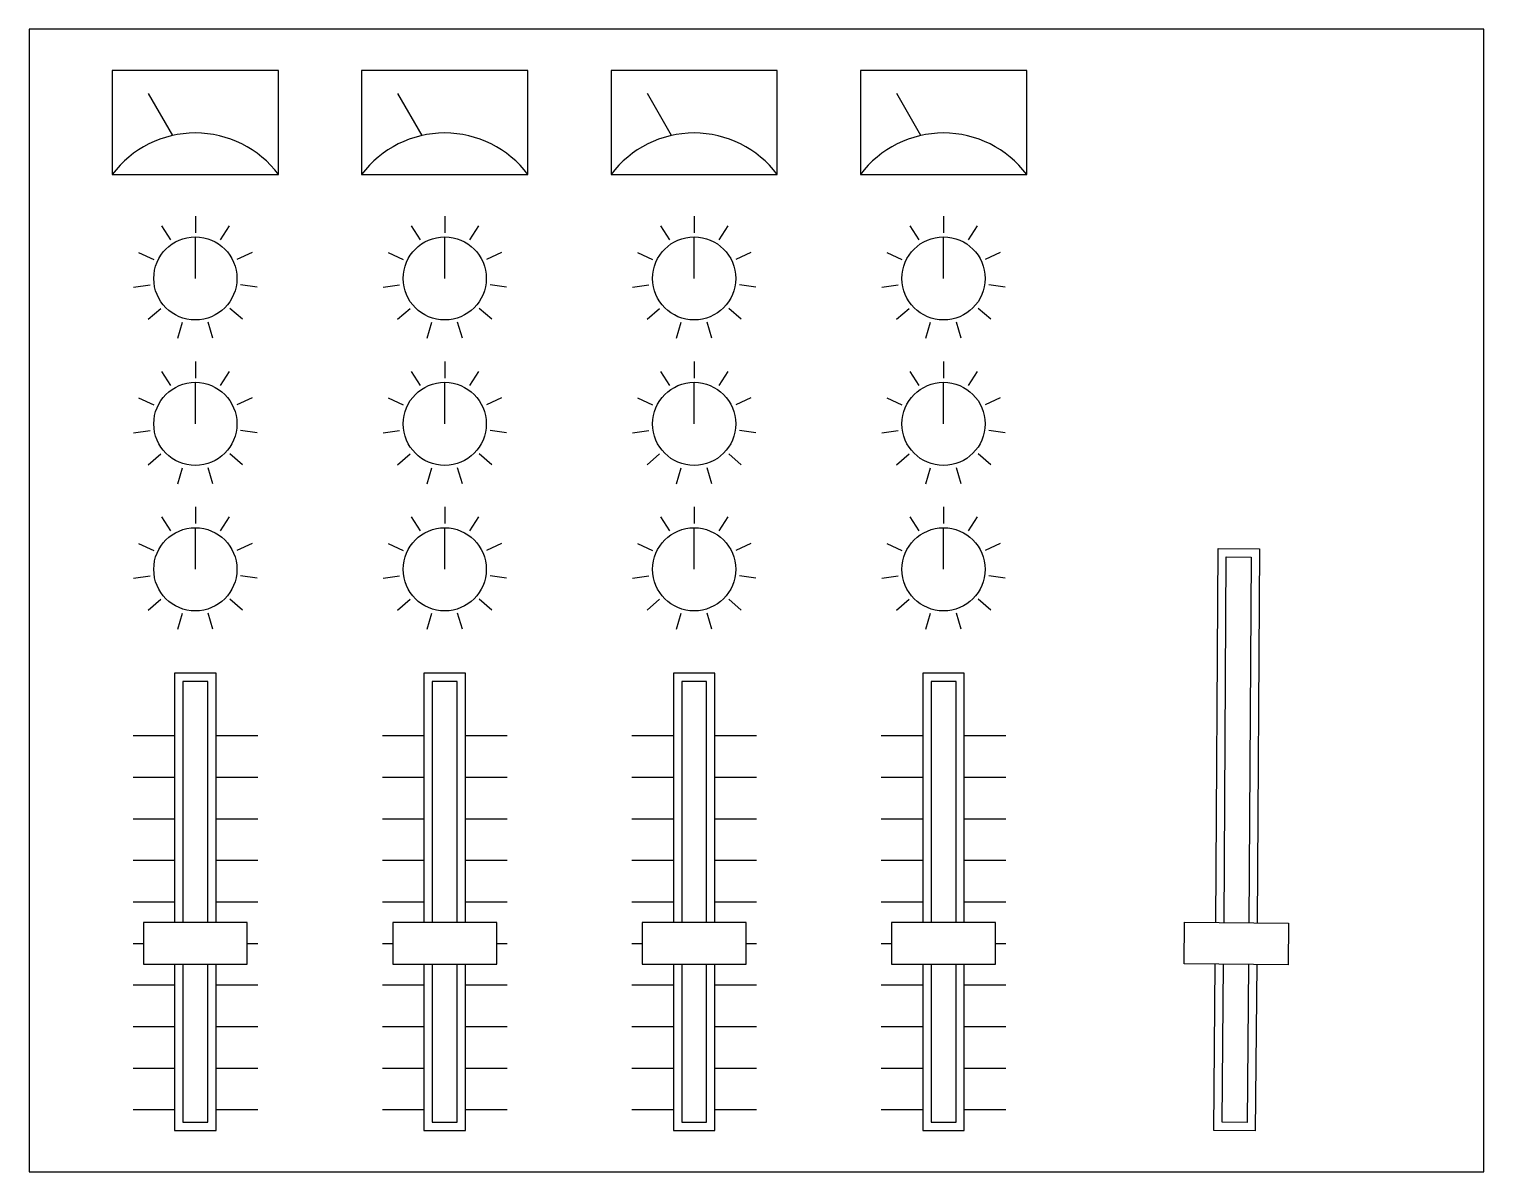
# Model space of a CAD drawing. Extents: x 20 to 2128, y 20 to 1360.
# Drawn here: x 20 to 370, y 20 to 295 of the extents above.
import ezdxf

# ---------------------------------------------------------------- set-up
doc = ezdxf.new("R2010")
doc.units = 0
doc.header["$LTSCALE"] = 25
doc.header["$MEASUREMENT"] = 0
doc.layers.get('0').update_dxf_attribs({"linetype": 'CONTINUOUS'})

msp = doc.modelspace()

# ---------------------------------------------------------------- linework, layer by layer
for p, q in [((54.57, 269.4), (48.75, 279.49)), ((114.57, 269.4), (108.75, 279.49)), ((174.57, 269.4), (168.75, 279.49)), ((234.57, 269.4), (228.75, 279.49)), ((60, 250), (60, 246)), ((120, 250), (120, 246)), ((180, 250), (180, 246)), ((240, 250), (240, 246)), ((51.89, 247.62), (54.05, 244.25)), ((60, 235), (60, 245)), ((68.11, 247.62), (65.95, 244.25)), ((111.89, 247.62), (114.05, 244.25)), ((120, 235), (120, 245)), ((128.11, 247.62), (125.95, 244.25)), ((171.89, 247.62), (174.05, 244.25)), ((180, 235), (180, 245)), ((188.11, 247.62), (185.95, 244.25)), ((231.89, 247.62), (234.05, 244.25)), ((240, 235), (240, 245)), ((248.11, 247.62), (245.95, 244.25)), ((46.36, 241.23), (49.99, 239.57)), ((73.64, 241.23), (70.01, 239.57)), ((106.36, 241.23), (109.99, 239.57)), ((133.64, 241.23), (130.01, 239.57)), ((166.36, 241.23), (169.99, 239.57)), ((193.64, 241.23), (190.01, 239.57)), ((226.36, 241.23), (229.99, 239.57)), ((253.64, 241.23), (250.01, 239.57)), ((45.15, 232.87), (49.11, 233.43)), ((74.85, 232.87), (70.89, 233.43)), ((105.15, 232.87), (109.11, 233.43)), ((134.85, 232.87), (130.89, 233.43)), ((165.15, 232.87), (169.11, 233.43)), ((194.85, 232.87), (190.89, 233.43)), ((225.15, 232.87), (229.11, 233.43)), ((254.85, 232.87), (250.89, 233.43)), ((48.66, 225.18), (51.69, 227.8)), ((71.34, 225.18), (68.31, 227.8)), ((108.66, 225.18), (111.69, 227.8)), ((131.34, 225.18), (128.31, 227.8)), ((168.66, 225.18), (171.69, 227.8)), ((191.34, 225.18), (188.31, 227.8)), ((228.66, 225.18), (231.69, 227.8)), ((251.34, 225.18), (248.31, 227.8)), ((55.77, 220.61), (56.9, 224.45)), ((64.23, 220.61), (63.1, 224.45)), ((115.77, 220.61), (116.9, 224.45)), ((124.23, 220.61), (123.1, 224.45)), ((175.77, 220.61), (176.9, 224.45)), ((184.23, 220.61), (183.1, 224.45)), ((235.77, 220.61), (236.9, 224.45)), ((244.23, 220.61), (243.1, 224.45)), ((60, 215), (60, 211)), ((120, 215), (120, 211)), ((180, 215), (180, 211)), ((240, 215), (240, 211)), ((51.89, 212.62), (54.05, 209.25)), ((60, 200), (60, 210)), ((68.11, 212.62), (65.95, 209.25)), ((111.89, 212.62), (114.05, 209.25)), ((120, 200), (120, 210)), ((128.11, 212.62), (125.95, 209.25)), ((171.89, 212.62), (174.05, 209.25)), ((180, 200), (180, 210)), ((188.11, 212.62), (185.95, 209.25)), ((231.89, 212.62), (234.05, 209.25)), ((240, 200), (240, 210)), ((248.11, 212.62), (245.95, 209.25)), ((46.36, 206.23), (49.99, 204.57)), ((73.64, 206.23), (70.01, 204.57)), ((106.36, 206.23), (109.99, 204.57)), ((133.64, 206.23), (130.01, 204.57)), ((166.36, 206.23), (169.99, 204.57)), ((193.64, 206.23), (190.01, 204.57)), ((226.36, 206.23), (229.99, 204.57)), ((253.64, 206.23), (250.01, 204.57)), ((45.15, 197.87), (49.11, 198.43)), ((74.85, 197.87), (70.89, 198.43)), ((105.15, 197.87), (109.11, 198.43)), ((134.85, 197.87), (130.89, 198.43)), ((165.15, 197.87), (169.11, 198.43)), ((194.85, 197.87), (190.89, 198.43)), ((225.15, 197.87), (229.11, 198.43)), ((254.85, 197.87), (250.89, 198.43)), ((48.66, 190.18), (51.69, 192.8)), ((71.34, 190.18), (68.31, 192.8)), ((108.66, 190.18), (111.69, 192.8)), ((131.34, 190.18), (128.31, 192.8)), ((168.66, 190.18), (171.69, 192.8)), ((191.34, 190.18), (188.31, 192.8)), ((228.66, 190.18), (231.69, 192.8)), ((251.34, 190.18), (248.31, 192.8)), ((55.77, 185.61), (56.9, 189.45)), ((64.23, 185.61), (63.1, 189.45)), ((115.77, 185.61), (116.9, 189.45)), ((124.23, 185.61), (123.1, 189.45)), ((175.77, 185.61), (176.9, 189.45)), ((184.23, 185.61), (183.1, 189.45)), ((235.77, 185.61), (236.9, 189.45)), ((244.23, 185.61), (243.1, 189.45)), ((60, 180), (60, 176)), ((120, 180), (120, 176)), ((180, 180), (180, 176)), ((240, 180), (240, 176)), ((51.89, 177.62), (54.05, 174.25)), ((60, 165), (60, 175)), ((68.11, 177.62), (65.95, 174.25)), ((111.89, 177.62), (114.05, 174.25)), ((120, 165), (120, 175)), ((128.11, 177.62), (125.95, 174.25)), ((171.89, 177.62), (174.05, 174.25)), ((180, 165), (180, 175)), ((188.11, 177.62), (185.95, 174.25)), ((231.89, 177.62), (234.05, 174.25)), ((240, 165), (240, 175)), ((248.11, 177.62), (245.95, 174.25)), ((46.36, 171.23), (49.99, 169.57)), ((73.64, 171.23), (70.01, 169.57)), ((106.36, 171.23), (109.99, 169.57)), ((133.64, 171.23), (130.01, 169.57)), ((166.36, 171.23), (169.99, 169.57)), ((193.64, 171.23), (190.01, 169.57)), ((226.36, 171.23), (229.99, 169.57)), ((253.64, 171.23), (250.01, 169.57)), ((45.15, 162.87), (49.11, 163.43)), ((74.85, 162.87), (70.89, 163.43)), ((105.15, 162.87), (109.11, 163.43)), ((134.85, 162.87), (130.89, 163.43)), ((165.15, 162.87), (169.11, 163.43)), ((194.85, 162.87), (190.89, 163.43)), ((225.15, 162.87), (229.11, 163.43)), ((254.85, 162.87), (250.89, 163.43)), ((48.66, 155.18), (51.69, 157.8)), ((71.34, 155.18), (68.31, 157.8)), ((108.66, 155.18), (111.69, 157.8)), ((131.34, 155.18), (128.31, 157.8)), ((168.66, 155.18), (171.69, 157.8)), ((191.34, 155.18), (188.31, 157.8)), ((228.66, 155.18), (231.69, 157.8)), ((251.34, 155.18), (248.31, 157.8)), ((55.77, 150.61), (56.9, 154.45)), ((64.23, 150.61), (63.1, 154.45)), ((115.77, 150.61), (116.9, 154.45)), ((124.23, 150.61), (123.1, 154.45)), ((175.77, 150.61), (176.9, 154.45)), ((184.23, 150.61), (183.1, 154.45)), ((235.77, 150.61), (236.9, 154.45)), ((244.23, 150.61), (243.1, 154.45)), ((45, 125), (55, 125)), ((65, 125), (75, 125)), ((105, 125), (115, 125)), ((125, 125), (135, 125)), ((165, 125), (175, 125)), ((185, 125), (195, 125)), ((225, 125), (235, 125)), ((245, 125), (255, 125)), ((45, 115), (55, 115)), ((65, 115), (75, 115)), ((105, 115), (115, 115)), ((125, 115), (135, 115)), ((165, 115), (175, 115)), ((185, 115), (195, 115)), ((225, 115), (235, 115)), ((245, 115), (255, 115)), ((45, 105), (55, 105)), ((65, 105), (75, 105)), ((105, 105), (115, 105)), ((125, 105), (135, 105)), ((165, 105), (175, 105)), ((185, 105), (195, 105)), ((225, 105), (235, 105)), ((245, 105), (255, 105)), ((45, 95), (55, 95)), ((65, 95), (75, 95)), ((105, 95), (115, 95)), ((125, 95), (135, 95)), ((165, 95), (175, 95)), ((185, 95), (195, 95)), ((225, 95), (235, 95)), ((245, 95), (255, 95)), ((45, 85), (55, 85)), ((65, 85), (75, 85)), ((105, 85), (115, 85)), ((125, 85), (135, 85)), ((165, 85), (175, 85)), ((185, 85), (195, 85)), ((225, 85), (235, 85)), ((245, 85), (255, 85)), ((72.5, 80), (47.5, 80)), ((47.5, 80), (47.5, 70)), ((72.5, 70), (72.5, 80)), ((132.5, 80), (107.5, 80)), ((107.5, 80), (107.5, 70)), ((132.5, 70), (132.5, 80)), ((192.5, 80), (167.5, 80)), ((167.5, 80), (167.5, 70)), ((192.5, 70), (192.5, 80)), ((252.5, 80), (227.5, 80)), ((227.5, 80), (227.5, 70)), ((252.5, 70), (252.5, 80)), ((297.88, 70.07), (297.98, 80.07)), ((297.98, 80.07), (322.98, 79.83)), ((322.98, 79.83), (322.88, 69.83)), ((45, 75), (47.5, 75)), ((72.5, 75), (75, 75)), ((105, 75), (107.5, 75)), ((132.5, 75), (135, 75)), ((165, 75), (167.5, 75)), ((192.5, 75), (195, 75)), ((225, 75), (227.5, 75)), ((252.5, 75), (255, 75)), ((47.5, 70), (72.5, 70)), ((107.5, 70), (132.5, 70)), ((167.5, 70), (192.5, 70)), ((227.5, 70), (252.5, 70)), ((322.88, 69.83), (297.88, 70.07)), ((45, 65), (55, 65)), ((65, 65), (75, 65)), ((105, 65), (115, 65)), ((125, 65), (135, 65)), ((165, 65), (175, 65)), ((185, 65), (195, 65)), ((225, 65), (235, 65)), ((245, 65), (255, 65)), ((45, 55), (55, 55)), ((65, 55), (75, 55)), ((105, 55), (115, 55)), ((125, 55), (135, 55)), ((165, 55), (175, 55)), ((185, 55), (195, 55)), ((225, 55), (235, 55)), ((245, 55), (255, 55)), ((45, 45), (55, 45)), ((65, 45), (75, 45)), ((105, 45), (115, 45)), ((125, 45), (135, 45)), ((165, 45), (175, 45)), ((185, 45), (195, 45)), ((225, 45), (235, 45)), ((245, 45), (255, 45)), ((45, 35), (55, 35)), ((65, 35), (75, 35)), ((105, 35), (115, 35)), ((125, 35), (135, 35)), ((165, 35), (175, 35)), ((185, 35), (195, 35)), ((225, 35), (235, 35)), ((245, 35), (255, 35))]:
    msp.add_line(p, q)
for points in [[(20, 20), (370, 20), (370, 295), (20, 295)], [(40, 260), (80, 260), (80, 285), (40, 285)], [(100, 260), (140, 260), (140, 285), (100, 285)], [(160, 260), (200, 260), (200, 285), (160, 285)], [(220, 260), (260, 260), (260, 285), (220, 285)]]:
    msp.add_lwpolyline(points, close=True)
for points in [[(305.48, 80), (306.05, 169.99), (316.05, 169.9), (315.48, 79.9)], [(307.48, 79.98), (308.03, 167.98), (314.03, 167.92), (313.48, 79.92)], [(65, 80), (65, 140), (55, 140), (55, 80)], [(125, 80), (125, 140), (115, 140), (115, 80)], [(185, 80), (185, 140), (175, 140), (175, 80)], [(245, 80), (245, 140), (235, 140), (235, 80)], [(63, 80), (63, 138), (57, 138), (57, 80)], [(123, 80), (123, 138), (117, 138), (117, 80)], [(183, 80), (183, 138), (177, 138), (177, 80)], [(243, 80), (243, 138), (237, 138), (237, 80)], [(55, 70), (55, 30), (65, 30), (65, 70)], [(57, 70), (57, 32), (63, 32), (63, 70)], [(115, 70), (115, 30), (125, 30), (125, 70)], [(117, 70), (117, 32), (123, 32), (123, 70)], [(175, 70), (175, 30), (185, 30), (185, 70)], [(177, 70), (177, 32), (183, 32), (183, 70)], [(235, 70), (235, 30), (245, 30), (245, 70)], [(237, 70), (237, 32), (243, 32), (243, 70)], [(315.38, 69.9), (315, 29.9), (305, 30), (305.38, 70)], [(313.38, 69.92), (313.02, 31.92), (307.02, 31.98), (307.38, 69.98)]]:
    msp.add_lwpolyline(points)
for centre in [(60, 235), (120, 235), (180, 235), (240, 235), (60, 200), (120, 200), (180, 200), (240, 200), (60, 165), (120, 165), (180, 165), (240, 165)]:
    msp.add_circle(centre, 10)
for centre in [(60, 245), (120, 245), (180, 245), (240, 245)]:
    msp.add_arc(centre, 25, 36.8699, 143.1301)

doc.saveas('drawing.dxf')
